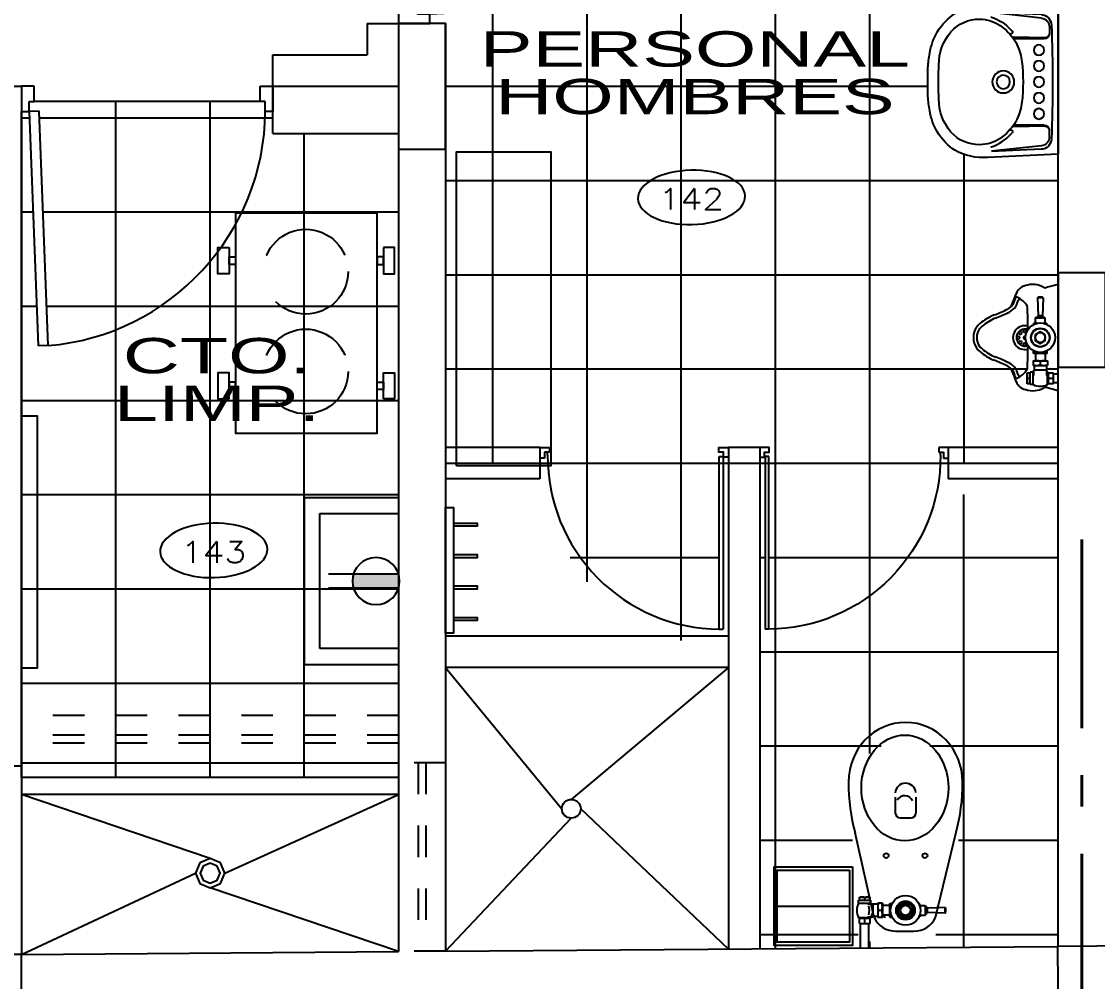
# Model space of a CAD drawing. Header units: millimetres. Extents: x 791 to 2661, y 209 to 602.
# Drawn here: x 1176.881 to 1180.306, y 473.229 to 476.285 of the extents above; entities that cross this region are included whole.
import ezdxf
from ezdxf.enums import TextEntityAlignment as Align

# ---------------------------------------------------------------- set-up
doc = ezdxf.new("R2010")
doc.units = ezdxf.units.MM
doc.header["$LTSCALE"] = 0.1
for name, pattern in [('ACAD_ISO10W100', [18, 12, -3, 0, -3]), ('DASHDOT', [1, 0.5, -0.25, 0, -0.25]), ('DASHED2', [9.524999999999995, 6.349999999999998, -3.174999999999998]), ('HIDDEN2', [4.7624999999999975, 3.174999999999998, -1.587499999999999])]:
    doc.linetypes.add(name, pattern=pattern)
for name, color, linetype in [('02', 8, 'Continuous'), ('03', 8, 'Continuous'), ('06', 1, 'Continuous'), ('1TEXTO-05', 5, 'Continuous'), ('COLUMNAS', 1, 'Continuous'), ('Equipamiento', 1, 'Continuous'), ('N-AMB', 2, 'Continuous'), ('Pisos', 253, 'Continuous'), ('Puertas', 1, 'Continuous'), ('Sanitarios', 1, 'Continuous'), ('Ventana alta', 1, 'DASHED2')]:
    doc.layers.add(name, color=color, linetype=linetype)
doc.layers.add('EJES', color=1, linetype='DASHDOT', lineweight=40)
doc.styles.add('0', font='romans.SHX', dxfattribs={"width": 1.5})
doc.styles.add('ROMANS', font='', dxfattribs={"oblique": 1, "height": 0.075})
doc.styles.get('ROMANS').set_extended_font_data('Arial')

# ---------------------------------------------------------------- blocks, each defined once
blk = doc.blocks.new('A$C634057D1')
for p, q in [((0, 0), (0, -0.07780000000093423)), ((0.02700000000004366, 0), (0.02700000000004366, -0.07780000000093423)), ((-0.08573699369298993, -0.05383645949001448), (-0.142110328622266, -0.05383645949001448)), ((-0.2120260102490761, -0.09732346025066363), (-0.2772149831922093, -0.3682057303715851)), ((-0.159105750785784, -0.09880000000157452), (-0.1619999999547872, -0.09880000000157452)), ((-0.1619999999547872, -0.1061618181520316), (-0.1619999999547872, -0.09880000000157452)), ((-0.06600000000071304, -0.09780000000137079), (-0.07440190028046345, -0.09780000000137079)), ((-0.06600000000071304, -0.09780000000137079), (-0.06600000000071304, -0.1418000000012398)), ((-0.04773681591268542, -0.104300000000876), (-0.05049554693505343, -0.09648879720953119)), ((-0.04720414353141678, -0.104300000000876), (-0.05049554693505343, -0.09648879720953119)), ((-0.0430000000005748, -0.09730000000126893), (-0.02800000000024738, -0.09730000000126893)), ((-0.0430000000005748, -0.1423000000013417), (-0.0430000000005748, -0.09730000000126893)), ((-0.02800000000024738, -0.1423000000013417), (-0.02800000000024738, -0.09730000000126893)), ((-0.02800000000024738, -0.09979999999995925), (-0.01300000000082946, -0.09979999999995925)), ((-0.01686554242763805, -0.09732346025066363), (0.04368230918890958, -0.3663506037873958)), ((0.003685045423480915, -0.09930000000167638), (-0.01300000000082946, -0.09930000000167638)), ((-0.01300000000082946, -0.09930000000167638), (-0.01300000000082946, -0.1403000000009342)), ((0.03312990915219416, -0.09480000000075961), (-0.006129909153059998, -0.09480000000075961)), ((-0.006129909153059998, -0.09480000000075961), (-0.006129909153059998, -0.09930000000167638)), ((0.03312990915219416, -0.09680000000116706), (-0.006129909153059998, -0.09680000000116706)), ((-0.003500000000713044, -0.07780000000093423), (-0.003500000000713044, -0.09480000000075961)), ((0.0304999999998472, -0.07780000000093423), (-0.003500000000713044, -0.07780000000093423)), ((0.01350000000002183, -0.07948397997824941), (0.01350000000002183, -0.09311602002344443)), ((0.0304999999998472, -0.07780000000093423), (0.0304999999998472, -0.09480000000075961)), ((0.03312990915219416, -0.09480000000075961), (0.03312990915219416, -0.09680000000116706)), ((-0.2429999999549182, -0.1108677966112737), (-0.2449999999553256, -0.1128677966116811)), ((-0.2449999999553256, -0.1128677966116811), (-0.2449999999553256, -0.1267322033909295)), ((-0.2429999999549182, -0.128732203391337), (-0.2449999999553256, -0.1267322033909295)), ((-0.2429999999549182, -0.1108677966112737), (-0.1859999999551292, -0.1128000000007887)), ((-0.2429999999549182, -0.1108677966112737), (-0.2429999999549182, -0.128732203391337)), ((-0.2429999999549182, -0.128732203391337), (-0.1859999999551292, -0.1268000000000029)), ((-0.1859999999551292, -0.1128000000007887), (-0.1859999999551292, -0.1268000000000029)), ((-0.1794999999547144, -0.1048000000009779), (-0.1819999999552238, -0.1073000000014872)), ((-0.1819999999552238, -0.1323000000011234), (-0.1819999999552238, -0.1073000000014872)), ((-0.1794999999547144, -0.1348000000016327), (-0.1819999999552238, -0.1323000000011234)), ((-0.1619999999547872, -0.1048000000009779), (-0.1794999999547144, -0.1048000000009779)), ((-0.1794999999547144, -0.1348000000016327), (-0.1794999999547144, -0.1048000000009779)), ((-0.1619999999547872, -0.1348000000016327), (-0.1794999999547144, -0.1348000000016327)), ((-0.1619999999547872, -0.13343818184876), (-0.1619999999547872, -0.1408000000010361)), ((-0.06600000000071304, -0.104300000000876), (-0.0430000000005748, -0.104300000000876)), ((-0.06600000000071304, -0.1353000000017346), (-0.0430000000005748, -0.1353000000017346)), ((-0.0407712029718823, -0.1198000000003958), (-0.03022879702893988, -0.1198000000003958)), ((-0.159105750785784, -0.1408000000010361), (-0.1619999999547872, -0.1408000000010361)), ((-0.06600000000071304, -0.1418000000012398), (-0.07440190028046345, -0.1418000000012398)), ((-0.0430000000005748, -0.1423000000013417), (-0.02800000000024738, -0.1423000000013417)), ((-0.02800000000024738, -0.1398000000008324), (-0.01300000000082946, -0.1398000000008324)), ((0.003685045423480915, -0.1403000000009342), (-0.01300000000082946, -0.1403000000009342)), ((-0.006129909153059998, -0.1403000000009342), (-0.006129909153059998, -0.1518000000014581)), ((0.03312990915219416, -0.1428000000014435), (-0.006129909153059998, -0.1428000000014435)), ((0.03312990915219416, -0.1518000000014581), (-0.006129909153059998, -0.1518000000014581)), ((-0.003500000000713044, -0.1518000000014581), (-0.003500000000713044, -0.1618000000016764)), ((0.0304999999998472, -0.1618000000016764), (-0.003500000000713044, -0.1618000000016764)), ((0.01350000000002183, -0.1534839799787733), (0.01350000000002183, -0.1601160200243612)), ((0.0304999999998472, -0.1518000000014581), (0.0304999999998472, -0.1618000000016764)), ((0.03312990915219416, -0.1428000000014435), (0.03312990915219416, -0.1518000000014581)), ((-0.1490000000001146, -0.480103713749827), (-0.1490000000001146, -0.4296806219025484)), ((-0.09900000000010323, -0.4146806219025621), (-0.1340000000000714, -0.4146806219025621)), ((-0.08400000000011687, -0.480103713749827), (-0.08400000000011687, -0.4296806219025484))]:
    blk.add_line(p, q)
blk.add_lwpolyline([(-0.1257376043076874, -0.1038000000007742), (-0.1349752086143781, -0.1198000000003958), (-0.1257376043076874, -0.1358000000000175), (-0.1072623956933967, -0.1358000000000175), (-0.09802479138670606, -0.1198000000003958), (-0.1072623956933967, -0.1038000000007742)], close=True)
for centre, radius in [((-0.1165000000000873, -0.1198000000003958), 0.0475), ((-0.1165000000000873, -0.1198000000003958), 0.03), ((-0.1165000000000873, -0.1198000000003958), 0.02899999999999636), ((-0.1165000000000873, -0.1198000000003958), 0.02605767555724015), ((-0.1165000000000873, -0.1198000000003958), 0.024), ((-0.1165000000000873, -0.1198000000003958), 0.02319999999999709), ((-0.1165000000000873, -0.1198000000003958), 0.01600000000000364), ((-0.1783069579089442, -0.2941430744293712), 0.007669831234011326), ((-0.05469304209123038, -0.2941430744293712), 0.007669831234011326)]:
    blk.add_circle(centre, radius)
for centre, radius, start, end in [((-0.1461783495431632, -0.1253278274562035), 0.07155528633880516, 87.57806793723614, 156.9604242659322), ((-0.08271320313360775, -0.1253278274562035), 0.07155528633880516, 23.03957573406775, 92.42193206276383), ((-0.1344601734163007, -0.1093000000000757), 0.02753982653849685, 157.5878752081283, 171.3471018655587), ((-0.09615951320120075, -0.1149382743096794), 0.03044210161536414, 7.812931569549537, 34.26209048139), ((-0.0134930429940141, -0.1085500000008324), 0.02950695700633925, 157.5878752087634, 202.4121247912366), ((-0.05750695700680808, -0.1085500000008324), 0.02950695700633925, 337.5878752087634, 22.41212479123359), ((0.02413364595940948, -0.1198000000003958), 0.0371336459596914, 146.4915484131454, 213.5084515868546), ((0.004999999999199645, -0.1000941452930419), 0.02229414529259044, 67.58787520759367, 112.4121247923931), ((0.004999999999199645, -0.0725058547086519), 0.02229414529259044, 247.5878752076069, 292.4121247924064), ((0.02199999999993452, -0.1000941452930419), 0.02229414529259044, 67.5878752075997, 112.4121247924136), ((0.02199999999993452, -0.0725058547086519), 0.02229414529259044, 247.5878752075937, 292.4121247923931), ((-0.01343933320185897, -0.1198000000003958), 0.05193933320182818, 333.7157766925629, 26.28422330743705), ((-0.1802063812092456, -0.117619789993114), 0.007536338218036063, 103.7682958781419, 140.2424705372126), ((-0.1802063812092456, -0.1219802100076777), 0.007536338218036063, 219.7575294627874, 256.2317041218581), ((-0.1344601734163007, -0.130300000000716), 0.02753982653849685, 188.6528981344445, 202.4121247919067), ((-0.09615951320120075, -0.1246617256929312), 0.03044210161536414, 325.73790951861, 352.1870684304472), ((-0.0134930429940141, -0.1310499999999593), 0.02950695700633925, 157.5878752087634, 202.4121247912366), ((-0.05750695700680808, -0.1310499999999593), 0.02950695700633925, 337.5878752087634, 22.41212479123359), ((0.03899609832296846, -0.1198000000003958), 0.04083038644030903, 159.1987308220414, 200.8012691779586), ((0.004999999999199645, -0.1740941452935658), 0.02229414529294358, 67.58787520797348, 112.4121247919914), ((0.004999999999199645, -0.1395058547077497), 0.02229414529294358, 247.5878752080086, 292.4121247920265), ((0.02199999999993452, -0.1740941452935658), 0.02229414529294358, 67.58787520795293, 112.4121247919696), ((0.02199999999993452, -0.1395058547077497), 0.02229414529294358, 247.5878752079239, 292.4121247919419), ((-0.1340000000000714, -0.4296806219025484), 0.015, 90, 180), ((-0.09900000000010323, -0.4296806219025484), 0.015, 0, 90), ((-0.113792282201473, -0.4582305378768865), 0.02673723658007669, 202.8247003506769, 331.5932377683699), ((-0.1165375894598242, -0.4921087918586409), 0.0325718517339693, 184.6981674696488, 357.3717747948718)]:
    blk.add_arc(centre, radius, start, end)
blk.add_ellipse((-0.1144457763383571, -0.5095938108541986), major_axis=(-4.122845322020563e-17, -0.1683334938264807), ratio=0.8217485013639007)
for centre, major_axis, ratio, start_param, end_param in [((-0.1165000000000873, -0.5232798062369284), (-8.17867133852361e-17, -0.3339306264823562), 0.5434347726855119, 4.229443159248918, 4.728782099478412), ((-0.1165000000000873, -0.5232798062369284), (-8.17867133852361e-17, -0.3339306264823562), 0.5434347726855119, 1.554403207701174, 2.060025385594613), ((-0.1165000000000873, -0.5287537255865118), (-4.636572310749305e-17, -0.1893086825932725), 0.9584617493998864, 4.71238898038469, 7.853981633974483)]:
    blk.add_ellipse(centre, major_axis=major_axis, ratio=ratio, start_param=start_param, end_param=end_param)
blk = doc.blocks.new('A$C4FD81D01')
for p, q in [((-0.2300000000001887, 0), (-0.2402077449691546, -0.2243382751554464)), ((0.2300000000001887, 0), (-0.2300000000001887, 0)), ((0.2402077449685862, -0.2243382751554464), (0.2300000000001887, 0)), ((-0.1753473584981862, -0.02800000000036107), (-0.1544431973492806, -0.02800000000036107)), ((0.1753473584981862, -0.02800000000036107), (0.1544431973488258, -0.02800000000036107)), ((-0.2144636955495685, -0.0545545824841156), (-0.221621862652853, -0.2118714890222009)), ((-0.2031776685997215, -0.0529220396930441), (-0.2207675167126695, -0.211965977473028)), ((-0.1404459557670066, -0.04227789942649451), (-0.1424193583408737, -0.1416742634696675)), ((-0.1374999999997613, -0.04500000000007276), (-0.1374999999997613, -0.1383373071225833)), ((0.1374999999998749, -0.04500000000007276), (0.1374999999998749, -0.1383373071225833)), ((0.1404459557666655, -0.04227789942649451), (0.1424193583409874, -0.1416742634696675)), ((0.2031776685996078, -0.0529220396930441), (0.2207675167122147, -0.211965977473028)), ((0.2144636955488863, -0.0545545824841156), (0.2216218626522846, -0.2118714890222009))]:
    blk.add_line(p, q)
blk.add_lwpolyline([(-0.0495929207824588, -0.1137445699861246, 0.0626771262620388), (-0.1047743803789558, -0.1251347557716826, 0.1106392210721722), (-0.1576166234888774, -0.1590000000003329, 0.1209761765391472), (-0.1949919350967662, -0.2156176608220903, 0.0611983171989923), (-0.1999999999997613, -0.2500000000001137, 0.2170695361585024), (-0.1593486742967229, -0.3420000000002119, 0.1749831434235901), (-0.05453060282746947, -0.3798414628189448, 0.0106179273010317), (-1.70530256582424e-13, -0.380999597340292, 0.0106179273010317), (0.05453060282735578, -0.3798414628189448, 0.1749831434235904), (0.1593486742959271, -0.3420000000002119, 0.2170695361585026), (0.1999999999998749, -0.2500000000001137, 0.0611983171989925), (0.1949919350963114, -0.2156176608220903, 0.1209761765391472), (0.15761662348865, -0.1590000000003329, 0.1106392210721722), (0.1047743803788421, -0.1251347557716826, 0.0626771262620387), (0.04959292078189037, -0.1137445699861246, 0.0175834632803076), (-1.70530256582424e-13, -0.1119999999998527, 0.0175834632803075)], format="xyb", close=True)
for points in [[(-0.207240198694592, -0.2150000000000318, -0.0050002953976341), (-0.2064464632018712, -0.2120142305230956, -0.1212924416568265), (-0.165958596737994, -0.1503701029946569, -0.0079767559041297), (-0.1624048846990149, -0.1469056948537855)], [(0.2072401986941372, -0.2150000000000318, 0.0050002953976341), (0.2064464632014165, -0.2120142305230956, 0.1212924416568265), (0.1659585967381076, -0.1503701029946569, 0.0079767559041297), (0.1624048846986739, -0.1469056948537855)]]:
    blk.add_lwpolyline(points, format="xyb")
for centre, radius in [((-0.1015000000001578, -0.06150000000047839), 0.0165), ((-0.05100000000010141, -0.06150000000047839), 0.0165), ((-1.70530256582424e-13, -0.06150000000047839), 0.0165), ((0.05100000000010141, -0.06150000000047839), 0.0165), ((0.1014999999998167, -0.06150000000047839), 0.0165), ((-1.70530256582424e-13, -0.1750000000001819), 0.035), ((-1.70530256582424e-13, -0.1750000000001819), 0.0215)]:
    blk.add_circle(centre, radius)
for centre, radius, start, end in [((-0.1794998712695701, -0.0561454915749664), 0.035, 92.00785600909398, 177.3947487349385), ((-0.1753473584981862, -0.05600000000004002), 0.028, 90, 173.688883674207), ((-1.70530256582424e-13, -5.17622114626397), 5.158221146263817, 87.99214399090602, 92.00785600909398), ((-0.1545000000002688, -0.04500000000007276), 0.017, 0, 90), ((-0.1544431973492806, -0.04200000000003001), 0.014, 358.8626064224941, 90), ((0.1544999999994729, -0.04500000000007276), 0.017, 90, 180), ((0.1544431973488258, -0.04200000000003001), 0.014, 90, 181.1373935775059), ((0.1753473584981862, -0.05600000000004002), 0.028, 6.311116325793003, 90), ((0.1794998712695701, -0.0561454915749664), 0.035, 2.605251265055034, 87.99214399090602), ((0.1047743803788421, -0.1251347557716826), 9e-16, 142.3285994690733, 0), ((-0.1582856390136271, -0.1512682416998814), 0.0059999999999999, 313.3569147688571, 133.3569147688571), ((-0.1404197524008737, -0.1417139633877014), 0.002, 178.8626064225006, 305.6381447721888), ((-0.1355000000002633, -0.1383373071225833), 0.002, 180, 303.2891183076831), ((0.1354999999999222, -0.1383373071225833), 0.002, 236.7108816923169, 0), ((0.1404197524001916, -0.1417139633877014), 0.002, 234.361855227806, 1.137393577499413), ((0.1582856390136271, -0.1512682416998814), 0.0059999999999999, 46.64308523114286, 226.6430852311428), ((-0.05551790152918556, -0.2392741886910699), 0.1852927947413342, 175.3765376977441, 209.0253682209753), ((0.05551790152873082, -0.2392741886910699), 0.1852927947413339, 330.9746317790247, 4.623462302255851), ((-0.06777949336350275, -0.2307364574262465), 0.1792164429066394, 213.3180903073894, 238.992352409227), ((0.06777949336293432, -0.2307364574262465), 0.1792164429066382, 301.0076475907729, 326.6819096926106), ((-0.05952414141091822, -0.2119215303662259), 0.1996126090709239, 239.7435172576705, 260.7093951038716), ((-0.02083441981318401, -0.02641315421396939), 0.3890208062119153, 259.4966792601962, 266.3448530839581), ((0.02083441981272927, -0.02641315421396939), 0.3890208062118944, 273.6551469160352, 280.5033207397974), ((0.05952414141069085, -0.2119215303662259), 0.1996126090709369, 279.2906048961353, 300.2564827423369), ((-1.70530256582424e-13, 2.502145495023001), 2.917145092363365, 269.1036459205263, 270.8963540794672)]:
    blk.add_arc(centre, radius, start, end)
blk = doc.blocks.new('A$C75F00277')
at = {"layer": 'Puertas'}
for p, q in [((0, 0.9500000000000453), (0, 1)), ((0, 1), (0.1000000000000796, 1.000000000000113)), ((0.1000000000000227, 1), (0.1000000000000227, 0.9700000000000272)), ((0.0600000000000591, 0.9700000000000272), (0.0600000000000591, 0.9500000000000453)), ((0.1000000000000227, 0.9700000000000272), (0.0600000000000591, 0.9700000000000272)), ((0.0600000000000591, 0.9500000000000453), (0, 0.9500000000000453)), ((1.031722572803573, 0.10595298118551), (0.0984589150759802, 0.0699703021912228)), ((1.031722572803631, 0.10595298118551), (1.033263657727671, 0.0659826789943736)), ((0.0984589150759802, 0.0699703021912228), (0.1000000000000227, 0.0299999999999727)), ((0, 0.0499999999999545), (0, 0)), ((0.0600000000000591, 0.0499999999999545), (0, 0.0499999999999545)), ((0.0600000000000591, 0.0299999999999727), (0.0600000000000591, 0.0499999999999545)), ((0.1000000000000227, 0.0299999999999727), (1.033263657727671, 0.0659826789943736)), ((0, 0), (0.1000000000000796, 0)), ((0.1000000000000227, 0.0299999999999727), (0.0600000000000591, 0.0299999999999727)), ((0.1000000000000227, 0), (0.1000000000000227, 0.0299999999999727))]:
    blk.add_line(p, q, dxfattribs=at)
blk.add_arc((0.09234506888956565, 0.02737262432393242), 0.9426584574193918, 4.781746285928578, 89.53472006512904, dxfattribs=at)
blk = doc.blocks.new('.6')
at = {"layer": '02'}
for p, q in [((-0.0330000000000439, 0.5789999999999509), (-0.0330000000000439, 0.5939999999999372)), ((-0.0240000000000009, 0.5789999999999509), (-0.0330000000000439, 0.5789999999999509)), ((-0.0150000000000716, 0.5789999999999509), (-0.0240000000000009, 0.5789999999999509)), ((-0.0150000000000716, 0.5639999999999648), (-0.0150000000000716, 0.5789999999999509)), ((-2.84e-14, 0.5939999999999372), (-2.84e-14, 0.5639999999999648)), ((-2.84e-14, 0.5639999999999648), (-0.0150000000000716, 0.5639999999999648)), ((-0.5725316834625858, 0.0285000000000082), (-0.0280430542168233, 0.0285000000000082)), ((-0.5725316834625289, 0.0285000000000082), (-0.5725316834625289, 0.0165000000000077)), ((-0.0280430542168233, 0.0165000000000077), (-0.5724769995747181, 0.0165000000000077)), ((-0.0280430542168233, 0.0285000000000082), (-0.0280430542168233, 0.0165000000000077))]:
    blk.add_line(p, q, dxfattribs=at)
blk.add_lwpolyline([(-2.84e-14, 0), (-0.0303600000000302, 0), (-0.0303600000000302, 0.0149999999999864), (-0.0150000000000716, 0.0149999999999864), (-0.0150000000000716, 0.0299999999999727), (-2.84e-14, 0.0299999999999727)], close=True, dxfattribs=at)
at = {"layer": 'Puertas'}
for p, q in [((-0.02400000000000089, 0.5694660944231426), (-0.0150000000000716, 0.5694660944231426)), ((-0.0280430542168233, 0.0165000000000077), (-0.0280430542168233, 0.0149999999999864))]:
    blk.add_line(p, q, dxfattribs=at)
blk.add_arc((-0.0280430542167665, 0.0249811049949926), 0.5444999999999746, 89.57456001530521, 179.6297167386498, dxfattribs=at)
blk = doc.blocks.new('A$C3278652D')
for p, q in [((0, 0.1689999999999827), (0.03802100324003277, 0.1590421181989541)), ((0, 0.1689999999999827), (0, -0.168999999999869)), ((0, 0.1434999999999036), (0.01500000000010004, 0.1434999999999036)), ((0.01500000000010004, 0.1470000000002756), (0.01500000000010004, 0.1129999999999427)), ((0.01500000000010004, 0.1470000000002756), (0.03200000000003911, 0.1470000000002756)), ((0.03200000000003911, 0.1496299091525088), (0.03399999999999181, 0.1496299091525088)), ((0.03200000000003911, 0.1496299091525088), (0.03200000000003911, 0.1103700908478231)), ((0.03399999999999181, 0.1496299091525088), (0.03399999999999181, 0.1103700908478231)), ((0.07999999999981355, 0.1496299091525088), (0.08899999999994179, 0.1496299091525088)), ((0.07999999999981355, 0.1496299091525088), (0.07999999999981355, 0.1103700908478231)), ((0.08899999999994179, 0.1496299091525088), (0.08899999999994179, 0.1103700908478231)), ((0.08899999999994179, 0.1470000000002756), (0.09900000000004638, 0.1470000000002756)), ((0.09900000000004638, 0.1470000000002756), (0.09900000000004638, 0.1129999999999427)), ((0, 0.116500000000201), (0.01500000000010004, 0.116500000000201)), ((0.01500000000010004, 0.1129999999999427), (0.03200000000003911, 0.1129999999999427)), ((0.01668397997718785, 0.1299999999996544), (0.03031602002261025, 0.1299999999996544)), ((0.03200000000003911, 0.1103700908478231), (0.03650000000004638, 0.1103700908478231)), ((0.03650000000004638, 0.1201850454235682), (0.03650000000004638, 0.10349999999994)), ((0.03650000000004638, 0.10349999999994), (0.07749999999998636, 0.10349999999994)), ((0.03700000000003456, 0.08850000000018099), (0.03700000000003456, 0.10349999999994)), ((0.07700000000011187, 0.08850000000018099), (0.07700000000011187, 0.10349999999994)), ((0.07749999999998636, 0.1201850454235682), (0.07749999999998636, 0.10349999999994)), ((0.07749999999998636, 0.1103700908478231), (0.08899999999994179, 0.1103700908478231)), ((0.08899999999994179, 0.1129999999999427), (0.09900000000004638, 0.1129999999999427)), ((0.09068397997714328, 0.1299999999996544), (0.09731602002273121, 0.1299999999996544)), ((0.03450000000009368, 0.07349999999973988), (0.03450000000009368, 0.08850000000018099)), ((0.07950000000005275, 0.08850000000018099), (0.03450000000009368, 0.08850000000018099)), ((0.07950000000005275, 0.07349999999973988), (0.03450000000009368, 0.07349999999973988)), ((0.04150000000004184, 0.05050000000017008), (0.04150000000004184, 0.07349999999973988)), ((0.05700000000013006, 0.07572879702854607), (0.05700000000013006, 0.0862712029713748)), ((0.07250000000010459, 0.05050000000017008), (0.07250000000010459, 0.07349999999973988)), ((0.07950000000005275, 0.07349999999973988), (0.07950000000005275, 0.08850000000018099)), ((0.03500000000008185, 0.05050000000017008), (0.07900000000006457, 0.05050000000017008)), ((0.03500000000008185, 0.05050000000017008), (0.03500000000008185, 0.04143865278831527)), ((0.07900000000006457, 0.05050000000017008), (0.07900000000006457, 0.04143865278831527)), ((0.03599999999994452, -0.04195428398691092), (0.03599999999994452, -0.04549999995424514)), ((0.04555832403002569, -0.04549999995424514), (0.03599999999994452, -0.04549999995424514)), ((0.04200000000003001, -0.04549999995424514), (0.04200000000003001, -0.06299999995428607)), ((0.07200000000011642, -0.06299999995428607), (0.04200000000003001, -0.06299999995428607)), ((0.04200000000003001, -0.06299999995428607), (0.04450000000008458, -0.06549999995456801)), ((0.06949999999994816, -0.06549999995456801), (0.04450000000008458, -0.06549999995456801)), ((0.06844167597012074, -0.04549999995424514), (0.07799999999997453, -0.04549999995424514)), ((0.07200000000011642, -0.06299999995428607), (0.06949999999994816, -0.06549999995456801)), ((0.07200000000011642, -0.04549999995424514), (0.07200000000011642, -0.06299999995428607)), ((0.07799999999997453, -0.04195428398691092), (0.07799999999997453, -0.04549999995424514)), ((0.04806779661032579, -0.1264999999542624), (0.0500000000001819, -0.06949999995424605)), ((0.0500000000001819, -0.06949999995424605), (0.06399999999996453, -0.06949999995424605)), ((0.06593220338959327, -0.1264999999542624), (0.06399999999996453, -0.06949999995424605)), ((0.04806779661032579, -0.1264999999542624), (0.06593220339004802, -0.1264999999542624)), ((0.04806779661032579, -0.1264999999542624), (0.05006779661016481, -0.1284999999542151)), ((0.05006779661016481, -0.1284999999542151), (0.06393220338975425, -0.1284999999542151)), ((0.06593220339004802, -0.1264999999542624), (0.06393220338975425, -0.1284999999542151)), ((0, -0.168999999999869), (0.03802100324003277, -0.1590421181989541))]:
    blk.add_line(p, q)
blk.add_lwpolyline([(0.04100000000005366, -0.009237604306918001), (0.05700000000013006, -0.01847520861394969), (0.07299999999997908, -0.009237604306918001), (0.07299999999997908, 0.009237604307031688), (0.05700000000013006, 0.01847520861406338), (0.04100000000005366, 0.009237604307031688)], close=True)
for centre, radius in [((0.05700000000013006, 1.13686837721616e-13), 0.0469165423001687), ((0.05700000000013006, 1.13686837721616e-13), 0.03), ((0.05700000000013006, 1.13686837721616e-13), 0.0289999999999964), ((0.05700000000013006, 1.13686837721616e-13), 0.0160000000000037), ((0.1060000000002219, 0.02100000000029922), 0.0045), ((0.1208492424049155, 0.01484924240492091), 0.0045), ((0.1270000000000664, 1.13686837721616e-13), 0.0045), ((0.1060000000002219, -0.02100000000007185), 0.0045), ((0.1208492424049155, -0.01484924240469354), 0.0045)]:
    blk.add_circle(centre, radius)
for centre, radius, start, end in [((0.03729414529277619, 0.1385000000001355), 0.0222941452925905, 157.5878752076009, 202.4121247924136), ((0.009705854707476647, 0.1385000000001355), 0.0222941452925905, 337.5878752075924, 22.41212479239304), ((0.05700000000013006, 0.103060666798342), 0.0519393332018282, 63.71577669256295, 116.284223307437), ((0.04055459715846155, 0.1687158404328102), 0.01, 255.3236068625522, 298.59916454192), ((0.080932270916378, 0.09465537848620897), 0.0743522884209831, 72.33059347375874, 118.59916454192), ((0.1112941452930727, 0.1385000000001355), 0.0222941452929436, 157.5878752079517, 202.4121247919696), ((0.07670585470691549, 0.1385000000001355), 0.0222941452929436, 337.5878752079252, 22.41212479194059), ((0.09659996711422991, 0.1273529154888138), 0.0387661000172114, 41.49740841833252, 79.74721294965354), ((0.0952908745376817, 0.1248177062152536), 0.0414392249305666, 24.49654666588584, 42.92368434281074), ((0.04453571428746272, 0.09517857142930097), 0.1000908388418195, 14.35854432340901, 27.89089396875585), ((0.03729414529277619, 0.1215000000000828), 0.0222941452925905, 157.5878752075864, 202.412124792393), ((0.009705854707476647, 0.1215000000000828), 0.0222941452925905, 337.587875207607, 22.41212479240757), ((0.1112941452930727, 0.1215000000001965), 0.0222941452929436, 157.5878752079807, 202.4121247919902), ((0.07670585470691549, 0.1215000000001965), 0.0222941452929436, 337.5878752080098, 22.41212479201925), ((0.1559807559956425, 0.06807073497293459), 0.0657144390597246, 111.716960243193, 151.9227470328493), ((0.1222203436232121, 0.1197893882334711), 0.0044393790527486, 36.20224847299474, 95.11540544909973), ((0.1135813630038456, 0.1155361613349442), 0.0140224572277779, 12.61257340924465, 29.3606725954334), ((0.1832500000007258, 0.131125000000452), 0.0573689349139839, 192.6125734092383, 220.5175289450343), ((0.1327750479027827, 0.1263338963914293), 0.003, 29.3606725954334, 111.716960243193), ((0.1135813630038456, 0.1155361613349442), 0.0250224572277779, 12.61257340924465, 29.3606725954334), ((0.1832500000007258, 0.131125000000452), 0.0463689349139839, 192.6125734092383, 220.5175289450343), ((0.2086315789483706, 0.1381842105270152), 0.0695508044855894, 195.1562477409128, 213.2992428949631), ((0.04575000000022555, 0.05899304299316555), 0.0295069570063393, 67.58787520876943, 112.4121247912306), ((0.04575000000022555, 0.1030069570064143), 0.0295069570063393, 247.5878752087694, 292.4121247912306), ((0.06825000000014825, 0.05899304299316555), 0.0295069570063393, 67.58787520876943, 112.4121247912306), ((0.06825000000014825, 0.1030069570064143), 0.0295069570063393, 247.5878752087694, 292.4121247912306), ((2.547250000015538, 1.13686837721616e-13), 2.451250000015489, 177.6853338637588, 179.3951947747488), ((0.1768999999994776, 0.1238999999997077), 0.0478730253701807, 218.3928666975858, 251.1719473662561), ((0.1768999999994776, 0.1238999999997077), 0.0368730253701807, 218.3928666975858, 251.1719473662561), ((0.1704302193917329, 0.1112148346529693), 0.0228688906880167, 209.3666764624507, 229.6904437664211), ((0.3493260869554433, 0.4586304347800478), 0.4240408752748905, 243.4956363388359, 249.3998363153875), ((0.3493260869554433, 0.4586304347800478), 0.4130408752748905, 243.4956363388359, 249.3998363153875), ((0.1348896561069068, -0.09394387203906263), 0.1797598628736765, 50.37149085441082, 67.38982542012447), ((0.0521382743080494, 0.02034048679888656), 0.0304421016153642, 97.81293156954587, 124.2620904813873), ((0.06186172569198334, 0.02034048679888656), 0.0304421016153642, 55.7379095186127, 82.18706843045412), ((0.1060000000002219, 1.13686837721616e-13), 0.038, 255.1722505890874, 104.8277494109126), ((0.1348896561069068, -0.09394387203906263), 0.1687598628736765, 50.37149085441082, 67.38982542012447), ((0.2066390394116979, -0.005049631077895356), 0.0545473338677044, 21.37923638516654, 49.11589354131802), ((0.2066390394116979, -0.005049631077895356), 0.0655473338677044, 20.58818675108447, 49.11589354131802), ((0.1060000000002219, 1.13686837721616e-13), 0.027, 248.5555501831568, 111.4444498168432), ((0.1060000000002219, 1.13686837721616e-13), 0.0045, 240.0617808359387, 119.9382191640612), ((0.1880000000005566, 1.13686837721616e-13), 0.07099999999952099, 347.9395292772703, 12.06047072256369), ((0.1897841274160328, 0.0001982363797878861), 0.0802161175331678, 346.8560540835484, 12.82197747321253), ((2.547250000015538, 1.13686837721616e-13), 2.451250000015489, 180.6048052252511, 182.3146661362412), ((0.2066390394116979, 0.005049631078350103), 0.0545473338677044, 310.884106458682, 338.6207636147076), ((0.2075958780568499, 0.004188574398995115), 0.0642702628585846, 310.7416339697501, 339.7630068972638), ((0.04650000000003729, -0.01796017341609968), 0.0275398265384969, 247.5878752081296, 267.885830205142), ((0.05481978999250714, -0.06370638120938565), 0.0075363382180361, 193.7682958781411, 230.2424705372055), ((0.05918021000763929, -0.06370638120938565), 0.0075363382180361, 309.7575294627945, 346.2317041218588), ((0.06750000000010914, -0.01796017341609968), 0.0275398265384969, 272.1141697950079, 292.4121247919055), ((0.3493260869553296, -0.4586304347800478), 0.4240408752748905, 110.6001636846126, 116.5043636611582), ((0.1348896561069068, 0.09394387203917631), 0.1687598628736765, 292.6101745798755, 309.6285091455891), ((0.1348896561069068, 0.09394387203917631), 0.1797598628736765, 292.6101745798755, 309.6285091455891), ((0.1559807559956425, -0.06807073497293459), 0.0657144390597246, 208.0772529671507, 248.283039756807), ((0.1832500000007258, -0.131125000000452), 0.0573689349139839, 139.4824710549657, 167.3874265907617), ((0.1832500000007258, -0.131125000000452), 0.0463689349139839, 139.4824710549657, 167.3874265907617), ((0.1768999999994776, -0.1238999999990256), 0.0478730253701807, 108.8280526337439, 141.6071333024142), ((0.2086315789483706, -0.1381842105269016), 0.0695508044855894, 146.7007571050369, 164.8437522590872), ((0.1768999999994776, -0.1238999999990256), 0.0368730253701807, 108.8280526337439, 141.6071333024142), ((0.1704302193917329, -0.111214834652742), 0.0228688906880167, 130.3095562335789, 150.6333235375582), ((0.3493260869553296, -0.4586304347800478), 0.4130408752748905, 110.6001636846126, 116.5043636611582), ((0.1222203436232121, -0.11978938823313), 0.0044393790527486, 264.8845945509003, 323.7977515270053), ((0.1135813630038456, -0.1155361613347168), 0.0140224572277779, 330.6393274045666, 347.3874265907554), ((0.1327750479027827, -0.126333896391202), 0.003, 248.283039756807, 330.6393274045666), ((0.04453571428746272, -0.09517857142930097), 0.1000908388418195, 332.1091060312442, 345.641455676591), ((0.1135813630038456, -0.1155361613347168), 0.0250224572277779, 330.6393274045666, 347.3874265907554), ((0.04055459715846155, -0.1687158404325828), 0.01, 61.40083545807999, 104.6763931374478), ((0.080932270916378, -0.09465537848609529), 0.0743522884209831, 241.40083545808, 287.6694065262413), ((0.09659996711422991, -0.1273529154885864), 0.0387661000172114, 280.2527870503465, 318.5025915816675), ((0.0952908745376817, -0.1248177062155946), 0.0414392249305666, 317.0763156571892, 335.5034533341142)]:
    blk.add_arc(centre, radius, start, end)
blk = doc.blocks.new('TOM-2')
blk.add_hatch(color=256).paths.add_polyline_path([(-0.013454559893726, -0.0224999999999902, 0.0763208340541918), (-0.01, 0, 0.0763208340541918), (-0.013454559893726, 0.0224999999999902), (-0.156545440106274, 0.0224999999999902, 0.0763208340541918), (-0.16, 0, 0.0763208340542158), (-0.1565454401062718, -0.022499999999997)])
for p, q in [((-0.0134545598937228, 0.0224999999999902), (-0.2365153077165223, 0.0224999999999902)), ((-0.0134545598937228, -0.0224999999999902), (-0.2365153077165223, -0.0225000000000009))]:
    blk.add_line(p, q)
blk.add_circle((-0.085, 0), 0.075)
blk = doc.blocks.new('TOMACO')
at = {"layer": 'Equipamiento', "rotation": 270}
blk.add_blockref('TOM-2', (0.04204774320703564, -0.374735331131923), dxfattribs=at)
blk = doc.blocks.new('MP-1')
at = {"layer": 'Equipamiento'}
blk.add_line((0.1150000000000091, 1.4210854715202e-14), (0.1150000000000091, -0.2299999999999756), dxfattribs=at)
for points in [[(-0.009999999999990905, -0.2399999999999949), (0.2400000000000091, -0.2399999999999949), (0.2400000000000091, 0.01000000000000512), (-0.009999999999990905, 0.01000000000000512)], [(0, -0.2299999999999756), (0.230000000000075, -0.2299999999999898), (0.230000000000075, 1.4210854715202e-14), (0, 0)]]:
    blk.add_lwpolyline(points, close=True, dxfattribs=at)
blk = doc.blocks.new('MCC34')
for p, q in [((1020.042624093694, 590.2017411102288), (1020.042624093694, 590.1267411102287)), ((1020.142624093694, 590.2017411102288), (1020.142624093694, 590.1267411102287)), ((1020.242624093694, 590.2017411102288), (1020.242624093694, 590.1267411102287))]:
    blk.add_line(p, q)
blk.add_lwpolyline([(1020.292624093694, 590.2267411102288), (1019.892624093694, 590.2267411102288), (1019.892624093694, 590.2017411102288), (1020.292624093694, 590.2017411102288)], close=True)
for points in [[(1019.942624093694, 590.2017411102288), (1019.942624093694, 590.1267411102287), (1019.952624093694, 590.1267411102287), (1019.952624093694, 590.2017411102288)], [(1020.042624093694, 590.2017411102288), (1020.042624093694, 590.1267411102287), (1020.052624093694, 590.1267411102287), (1020.052624093694, 590.2017411102288)], [(1020.142624093694, 590.2017411102288), (1020.142624093694, 590.1267411102287), (1020.152624093694, 590.1267411102287), (1020.152624093694, 590.2017411102288)], [(1020.242624093694, 590.2017411102288), (1020.242624093694, 590.1267411102287), (1020.252624093694, 590.1267411102287), (1020.252624093694, 590.2017411102288)]]:
    blk.add_lwpolyline(points)
blk = doc.blocks.new('LI-4')
at = {"layer": 'Equipamiento'}
for points in [[(0, 0), (0, 0.6999999999999886), (-0.4500000000000455, 0.6999999999999318), (-0.4500000000000455, 0)], [(-0.4703215489959121, 0.5909462006110289), (-0.4703215489959121, 0.5076630537583924), (-0.5062195687420399, 0.5076630537583924), (-0.5062195687420399, 0.5909462006110289)], [(0.02032154899580974, 0.5909462006110289), (0.02032154899580974, 0.5076630537583924), (0.05621956874193756, 0.5076630537583924), (0.05621956874193756, 0.5909462006110289)], [(-0.4500000000000455, 0.5611439506988631), (-0.4500000000000455, 0.5374653036705581), (-0.4703215489959121, 0.5374653036705581), (-0.4703215489959121, 0.5611439506988631)], [(0, 0.5611439506988631), (0, 0.5374653036705581), (0.02032154899580974, 0.5374653036705581), (0.02032154899580974, 0.5611439506988631)], [(-0.4703215489959121, 0.1090537993889029), (-0.4703215489959121, 0.1923369462415394), (-0.5062195687420399, 0.1923369462415394), (-0.5062195687420399, 0.1090537993889029)], [(0.02032154899580974, 0.1090537993889029), (0.02032154899580974, 0.1923369462415394), (0.05621956874193756, 0.1923369462415394), (0.05621956874193756, 0.1090537993889029)], [(-0.4500000000000455, 0.1388560493010687), (-0.4500000000000455, 0.1625346963293737), (-0.4703215489959121, 0.1625346963293737), (-0.4703215489959121, 0.1388560493010687)], [(0, 0.1388560493010687), (0, 0.1625346963293737), (0.02032154899580974, 0.1625346963293737), (0.02032154899580974, 0.1388560493010687)]]:
    blk.add_lwpolyline(points, close=True, dxfattribs=at)
at = {"layer": 'Equipamiento', "linetype": 'HIDDEN2'}
for centre in [(-0.2230925071473848, 0.5035885215336435), (-0.2230925071473848, 0.1857356630713554)]:
    blk.add_circle(centre, 0.1349086976310349, dxfattribs=at)

msp = doc.modelspace()

# ---------------------------------------------------------------- hatches: boundary and pattern name
at = {"layer": 'Pisos'}
h = msp.add_hatch(dxfattribs=at)
h.set_pattern_fill('_USER', color=256, scale=0.3, angle=-1.272221872585407e-14, style=0, double=1, pattern_type=0)
h.set_pattern_definition([(360, (1180.181365747716, 474.879127046546), (7.347820126896655e-17, 0.3), []), (90, (1180.181365747716, 474.879127046546), (-0.3, 9.18472965763022e-17), [])])
h.paths.add_polyline_path([(1180.181365747716, 475.8630288850418), (1179.957027472561, 475.852821140073, -0.1478848687812469), (1179.852188084538, 475.8754900433287, -0.1124960903505699), (1179.797023137306, 475.9329255964058, -0.09173695067173207), (1179.772450086125, 476.0012788850245, -0.02988969157100416), (1179.76672312152, 476.0473939662397, -0.007822324516414179), (1179.76672312152, 476.1386638038473, -0.02988969156874208), (1179.772450086125, 476.1847788850589, -0.09173695066542377), (1179.797023137304, 476.2531321736737, -0.112496090360836), (1179.85218808454, 476.3105677267563, -0.1478848687841927), (1179.957027472565, 476.3332366300106), (1180.181365747716, 476.3230288850423), (1180.181365747716, 476.6130288850418), (1179.957027472561, 476.6028211400728, -0.1478848687830551), (1179.852188084537, 476.6254900433291, -0.1124960903425093), (1179.797023137309, 476.6829255964017, -0.09173695067177516), (1179.772450086125, 476.7512788850202, -0.02988969157368446), (1179.76672312152, 476.7973939662395, -0.007822324516443416), (1179.76672312152, 476.8886638038473, -0.02988969156747913), (1179.772450086125, 476.9347788850571, -0.09173695066939161), (1179.797023137304, 477.0031321736747, -0.1124960903603514), (1179.852188084541, 477.0605677267565, -0.1478848687870607), (1179.957027472568, 477.0832366300103), (1180.181365747716, 477.0730288850423), (1180.181365747716, 477.2791270465452), (1178.181365747716, 477.2791270465452), (1178.181365747716, 477.2491270465453), (1179.114629405444, 477.2131443675507), (1179.11308832052, 477.1731740653597, -0.3876383955888231), (1178.181365747716, 476.3091270465452), (1178.181365747716, 476.2791270465452), (1178.231365747716, 476.2791270465452), (1178.231365747716, 474.8791270465458), (1178.531365747717, 474.8791270465458), (1178.56166877802, 474.8791270465458), (1178.56166877802, 474.8639755313943), (1178.556147470521, 474.8639755313943), (1178.556147470521, 474.8548846223034, 0.4144955489575409), (1179.102577868929, 474.3008122147655), (1179.102577868929, 474.8508007291553), (1179.116214232565, 474.8508007291553), (1179.116214232565, 474.8639755313943), (1179.101062717414, 474.8639755313943), (1179.101062717414, 474.8791270465458), (1179.131365747717, 474.8791270465458), (1179.231365747717, 474.8791270465458), (1179.26166877802, 474.8791270465458), (1179.26166877802, 474.8639755313943), (1179.246517262868, 474.8639755313943), (1179.246517262868, 474.8508007291553), (1179.260153626505, 474.8508007291553), (1179.260153626504, 474.3008122147653, 0.4144955489565041), (1179.806584024912, 474.8548846223014), (1179.806584024912, 474.8639755313943), (1179.801062717414, 474.8639755313943), (1179.801062717414, 474.8791270465458), (1179.831365747717, 474.8791270465458), (1180.181365747717, 474.879127046546), (1180.181365747717, 475.1101270465458), (1180.143344744477, 475.1200849283466, 0.1911019032627759), (1180.136024360002, 475.1191911056667, -0.2046729600704958), (1180.077865747717, 475.1136270465454, -0.1684633151226363), (1180.055730526374, 475.1260882492843, -0.08057726769895757), (1180.048365747716, 475.1371270465454, -0.05911473000882395), (1180.039865747716, 475.1591270465456, 0.07932953641984204), (1180.030865747716, 475.1791270465453, 0.08891235498100661), (1180.025729801894, 475.1853511232939, 0.07163501805339165), (1180.016365747716, 475.1901270465453, 0.02576763303622354), (1179.977365747718, 475.2071270465449, -0.07439327865841873), (1179.931823938525, 475.2346205950264, -0.1251224946574105), (1179.913365747716, 475.2611270465459, -0.1137849934315441), (1179.913467017526, 475.2971698174154, -0.1427051894235259), (1179.934843605824, 475.3260795776462, -0.06896083589767896), (1179.977365747716, 475.3511270465456, 0.0257676330372207), (1180.016365747716, 475.3681270465456, 0.07163501804987726), (1180.025729801893, 475.3729029697968, 0.08891235498526694), (1180.030865747716, 475.3791270465454, 0.0793295364179812), (1180.039865747716, 475.3991270465447, -0.002854027827489662), (1180.040155423441, 475.4002323571417, -0.0834640099702375), (1180.030865747718, 475.3791270465479, -0.0889123550458837), (1180.025729801891, 475.3729029697949, 0.07163501805188065), (1180.033365747717, 475.3801270465451, 0.09665272535489888), (1180.042105181817, 475.3955889018446, 0.01086032569069277), (1180.042700445108, 475.3975130166191, 2.825103806635516e-06), (1180.042700589062, 475.3975135204455, 304.1075139422437), (1180.04252918489, 475.3969282061287, 0.0178323701789192), (1180.043365747716, 475.4001270465453, -0.07320773210969113), (1180.045976048138, 475.4069318598665, 0.07320773210927776), (1180.043365747716, 475.4001270465453, -0.122363620334641), (1180.033365747726, 475.3801270465574, -0.1440090294730298), (1180.016365747713, 475.3681270465438, -0.02576763303457585), (1179.977365747716, 475.3511270465458, 0.07439327864432747), (1179.931823938531, 475.3236334980702, 0.1273108353789888), (1179.913467017526, 475.2971698174154, 0.1137849934333846), (1179.913365747716, 475.2611270465454, 0.125122494689738), (1179.931823938531, 475.2346205950207, 0.07439327864876241), (1179.97736574772, 475.2071270465442, -0.02576763303539054), (1180.016365747717, 475.1901270465453, -0.1440090293446256), (1180.033365747718, 475.1781270465442, -0.1223636204103249), (1180.043365747716, 475.1581270465456, 0.07320773210820009), (1180.045976048138, 475.1513222332246, 0.3756576264460017), (1180.04970076514, 475.1500060809103, 0.1772529590589142), (1180.083365747716, 475.1801270465455, 0.006353066143437834), (1180.085090478899, 475.2423924633383, -1.299177151783831), (1180.085090478899, 475.3158616297528, -0.001107695442479752), (1180.085229182725, 475.3050015749868, -0.1313858135778044), (1180.103365747716, 475.3210813304913), (1180.103365747716, 475.3246270464997), (1180.109365747716, 475.3246270464997), (1180.109365747716, 475.3446270465001), (1180.114865747716, 475.3446270465001, -0.1605060174321679), (1180.117365747717, 475.3486270464998), (1180.115365747717, 475.4076270464998), (1180.133365747716, 475.4076270464998), (1180.131365747716, 475.3486270464998, -0.1605060174287138), (1180.133865747716, 475.3446270465001), (1180.139365747717, 475.3446270465001), (1180.139365747717, 475.3246270464999), (1180.145365747716, 475.3246270464999), (1180.145365747716, 475.3210813304911, -0.2839613131089445), (1180.171282290017, 475.2791270465455, -0.2774933875816276), (1180.146365747716, 475.2376883937995), (1180.146365747716, 475.2286270465454), (1180.139865747716, 475.2286270465454), (1180.139865747716, 475.2056270465459), (1180.146865747716, 475.2056270465459), (1180.146865747716, 475.1906270465454), (1180.144365747716, 475.1906270465454), (1180.144365747716, 475.1756270465457), (1180.144865747716, 475.1756270465457), (1180.144865747716, 475.168756955698), (1180.152342697649, 475.1687569556977, 0.0328980279288679), (1180.151049727694, 475.1661270465456), (1180.166365747716, 475.1661270465456), (1180.166365747716, 475.1626270465454), (1180.181365747716, 475.1626270465454)])
h = msp.add_hatch(dxfattribs=at)
h.set_pattern_fill('_USER', color=256, scale=0.3, angle=-1.272221872585407e-14, style=0, double=1, pattern_type=0)
h.set_pattern_definition([(360, (1178.081365747716, 473.2791270465461), (7.347820126896655e-17, 0.3), []), (90, (1178.081365747716, 473.2791270465461), (-0.3, 9.18472965763022e-17), [])])
h.paths.add_polyline_path([(1178.081365747716, 475.9291270465451), (1177.681365747716, 475.9291270465449), (1177.681365747716, 475.9991270465453), (1177.657365747716, 475.999127046545, -0.3876383955888347), (1176.966128132664, 475.2537489883023), (1176.934151890912, 475.252516120363), (1176.905365747716, 475.999127046545), (1176.881365747716, 475.999127046545), (1176.881365747716, 473.8791270465458), (1178.081365747716, 473.8791270465458)])
h.paths.add_polyline_path([(1177.657365747716, 475.9991270465412), (1177.657365747716, 476.0311270465452), (1177.641365747716, 476.0311270465452), (1176.921365747716, 476.0311270465452), (1176.905365747716, 476.0311270465452), (1176.905365747716, 475.999127046545), (1176.937341989469, 476.0003599144843), (1176.966128132664, 475.2537489883023, 0.3876383955872457)])

# ---------------------------------------------------------------- linework, layer by layer
at = {"layer": '02'}
msp.add_line((1179.131365747717, 474.3291270465452), (1178.731365747716, 474.3291270465454), dxfattribs=at)
at = {"layer": '03'}
for p, q in [((1178.531365747717, 474.9291270465458), (1178.231365747716, 474.9291270465458)), ((1178.531365747717, 474.9291270465458), (1178.531365747717, 474.8291270465459)), ((1179.231365747717, 474.9291270465458), (1179.131365747717, 474.9291270465458)), ((1179.131365747717, 474.9291270465458), (1179.131365747717, 473.3324589588688)), ((1179.231365747717, 474.9291270465458), (1179.231365747717, 473.3332272351597)), ((1180.181365747716, 474.929127046546), (1179.831365747717, 474.9291270465458)), ((1179.831365747717, 474.929127046546), (1179.831365747717, 474.8291270465459)), ((1178.531365747717, 474.8291270465459), (1178.231365747716, 474.8291270465459)), ((1180.181365747716, 474.8291270465459), (1179.831365747717, 474.8291270465459))]:
    msp.add_line(p, q, dxfattribs=at)
at = {"layer": '06'}
for p, q in [((1180.181365747717, 473.3405258599257), (1180.181365747716, 477.2791270465452)), ((1178.231365747716, 476.2791270465452), (1178.231365747716, 473.3255444722483)), ((1175.781365747716, 476.0791270465452), (1176.881365747716, 476.0791270465452)), ((1176.881365747716, 476.0791270465452), (1176.881365747716, 473.3151727423178)), ((1177.681365747716, 476.079127046544), (1178.081365747716, 476.079127046545)), ((1177.681365747716, 475.9291270465451), (1177.681365747716, 476.079127046544)), ((1177.681365747716, 475.9291270465451), (1178.081365747716, 475.9291270465451)), ((1178.081365747716, 475.9291270465451), (1178.081365747716, 473.3243920578116)), ((1178.231365747716, 473.3255444722483), (1180.181365747717, 473.3405258599257)), ((1176.881365747716, 473.3151727423178), (1178.081365747716, 473.3243920578116))]:
    msp.add_line(p, q, dxfattribs=at)
msp.add_lwpolyline([(1178.231365747716, 476.2791270465452), (1178.081365747716, 476.2791270465452), (1178.081365747716, 476.079127046545)], dxfattribs=at)
at = {"layer": 'COLUMNAS', "ltscale": 0.15}
for points in [[(1178.081365747714, 475.8791270465451), (1178.231365747714, 475.8791270465451), (1178.231365747714, 476.2791270465452), (1178.081365747714, 476.279127046545)], [(1180.181365747715, 475.1854026604537), (1180.331365747715, 475.1854026604537), (1180.331365747715, 475.4854026604539), (1180.181365747715, 475.4854026604537)], [(1180.181365747717, 473.0905184819287), (1180.431358369938, 473.0924391159749), (1180.429437735891, 473.342431738196), (1180.179445113671, 473.3405111041498)], [(1176.631365747717, 473.0651727423176), (1176.881365747717, 473.0651727423176), (1176.881365747717, 473.3151727423176), (1176.631365747717, 473.3151727423176)]]:
    msp.add_lwpolyline(points, close=True, dxfattribs=at)
at = {"layer": 'EJES', "linetype": 'ACAD_ISO10W100', "ltscale": 0.5}
msp.add_line((1180.256365747716, 474.636094639427), (1180.256365747716, 470.5370995269207), dxfattribs=at)
at = {"layer": 'Equipamiento'}
for p, q in [((1178.081365747716, 474.7689224300775), (1177.781365747716, 474.7689224300775)), ((1177.781365747716, 474.7689224300775), (1177.781365747716, 474.2389224300775)), ((1177.831365747716, 474.7189224300776), (1178.081365747716, 474.7189224300776)), ((1177.831365747716, 474.2889224300777), (1177.831365747716, 474.7189224300776)), ((1178.081365747716, 474.2889224300777), (1177.831365747716, 474.2889224300777)), ((1177.781365747716, 474.2389224300775), (1178.081365747716, 474.2389224300775))]:
    msp.add_line(p, q, dxfattribs=at)
at = {"layer": 'Equipamiento', "lineweight": -2}
msp.add_lwpolyline([(1178.266039323108, 474.8706966231609), (1178.266039323108, 475.8706966231609), (1178.566039323108, 475.8706966231609), (1178.566039323108, 474.8706966231609)], close=True, dxfattribs=at)
at = {"layer": 'Equipamiento'}
msp.add_lwpolyline([(1176.881365747716, 474.2269124435645), (1176.881365747716, 475.0301088842016), (1176.931365747716, 475.0301088842016), (1176.931365747716, 474.2269124435645)], close=True, dxfattribs=at)
at = {"layer": 'N-AMB', "ltscale": 0.5, "extrusion": (0, 0, -1)}
for centre in [(1179.014128238502, 475.7255355883879), (1177.493180847751, 474.6016050622325)]:
    msp.add_ellipse(centre, major_axis=(-0.1707203884772539, -0.00443084874981337), ratio=0.5069871829363081, dxfattribs=at)
at = {"layer": 'Pisos'}
for p, q in [((1177.981365747712, 476.2791270465452), (1177.981365747712, 476.1791270465446)), ((1177.981365747712, 476.2791270465452), (1178.081365747712, 476.2791270465452)), ((1177.681365747712, 476.1791270465442), (1177.981365747712, 476.1791270465446)), ((1177.681365747712, 476.079127046544), (1177.681365747712, 476.1791270465442)), ((1177.641365747716, 476.0311270465452), (1176.921365747716, 476.0311270465452)), ((1179.881365747716, 473.3382210310524), (1179.881365747716, 474.7791270465459)), ((1179.231365747717, 474.5791270465461), (1179.248032414383, 474.5791270465461)), ((1179.734818185241, 474.5791270465461), (1180.181365747716, 474.5791270465461)), ((1179.581365747716, 473.9551672746516), (1179.581365747716, 474.4069238530858)), ((1179.281365747716, 473.3336113733053), (1179.281365747716, 474.3013586325922)), ((1179.231365747717, 474.2791270465459), (1180.181365747716, 474.2791270465459)), ((1179.231365747717, 473.979127046546), (1179.61800821344, 473.979127046546)), ((1179.772703949351, 473.979127046546), (1180.181365747716, 473.979127046546)), ((1179.231365747717, 473.679127046546), (1179.526705801141, 473.679127046546)), ((1179.86400636165, 473.679127046546), (1180.181365747717, 473.679127046546)), ((1179.231365747717, 473.379127046546), (1179.54427818505, 473.379127046546)), ((1179.791526212344, 473.379127046546), (1180.181365747717, 473.379127046546)), ((1179.581365747716, 473.3359162021789), (1179.581365747716, 473.3569270465468))]:
    msp.add_line(p, q, dxfattribs=at)
at = {"layer": 'Sanitarios'}
for p, q in [((1179.131365747717, 474.3291270465452), (1178.231365747716, 474.3291270465452)), ((1179.131365747717, 474.2291270465453), (1178.231365747716, 474.2291270465453)), ((1178.081365747716, 473.9243920578115), (1176.881365747716, 473.9243920578115)), ((1178.081365747716, 473.8243920578116), (1176.881365747716, 473.8243920578116))]:
    msp.add_line(p, q, dxfattribs=at)
at = {"layer": 'Sanitarios', "color": 8}
for p, q in [((1178.231365747716, 474.2291270465453), (1178.601365747716, 473.7791270465457)), ((1179.131365747717, 474.2291270465453), (1178.631365747716, 473.8091270465457)), ((1177.481365747716, 473.6208264972975), (1176.881365747716, 473.8243920578116)), ((1177.528419310193, 473.5743920578116), (1178.081365747716, 473.8243920578116)), ((1178.231365747716, 473.3255444722483), (1178.631365747716, 473.7491270465457)), ((1179.131340150935, 473.3324587622149), (1178.661365747716, 473.7791270465457)), ((1176.881365747716, 473.3151727423178), (1177.435009052943, 473.5742012216961)), ((1177.435009052943, 473.5742012216961), (1177.434852089699, 473.5742012216961)), ((1177.435009052943, 473.5742012216961), (1177.434852089699, 473.5742012216961)), ((1177.435009052943, 473.5742012216961), (1177.434852089699, 473.5742012216961)), ((1177.435009052943, 473.5742012216961), (1177.434852089699, 473.5742012216961)), ((1177.528341561522, 473.5742012216961), (1177.528498524766, 473.5742012216961)), ((1178.081365747716, 473.3243920578116), (1177.481365747716, 473.5273384922787))]:
    msp.add_line(p, q, dxfattribs=at)
for points in [[(1177.481365747716, 473.6208264972975), (1177.448552073877, 473.6072057283909), (1177.434931304272, 473.5743920578116), (1177.448552073877, 473.540959261185), (1177.481365747716, 473.5273384922787), (1177.514798542451, 473.540959261185), (1177.528419310193, 473.5743920578116), (1177.514798542451, 473.6072057283909), (1177.481365747716, 473.6208264972975), (1177.481365747716, 473.6208264972975)], [(1177.481365747716, 473.6059674767039), (1177.459077212926, 473.5966805887019), (1177.449790324982, 473.5743920578116), (1177.459077212926, 473.551484400874), (1177.481365747716, 473.5421975129884), (1177.50427340154, 473.551484400874), (1177.513560287621, 473.5743920578116), (1177.50427340154, 473.5966805887019), (1177.481365747716, 473.6059674767039), (1177.481365747716, 473.6059674767039)]]:
    msp.add_lwpolyline(points, dxfattribs=at)
msp.add_circle((1178.631365747716, 473.7791270465457), 0.03, dxfattribs=at)
at = {"layer": 'Ventana alta', "linetype": 'DASHED2', "ltscale": 0.15}
for p, q in [((1178.081365747725, 474.0755444722536), (1176.881365747724, 474.0755444722629)), ((1178.081365747724, 474.0130444722538), (1176.881365747724, 474.013044472262)), ((1178.081365747724, 473.9880444722533), (1176.881365747724, 473.9880444722628)), ((1178.231365747739, 473.9255444722485), (1178.081365747724, 473.9255444722535)), ((1178.231365747739, 473.9255444722485), (1178.081365747724, 473.9255444722535)), ((1178.231365746131, 473.9255444722485), (1178.081365746116, 473.9255444722535)), ((1178.143865747711, 473.9255444722514), (1178.143865747707, 473.3255444722497)), ((1178.168865747711, 473.9255444722505), (1178.168865747707, 473.3255444722495)), ((1176.881365747738, 473.915172742318), (1176.731365747723, 473.915172742323)), ((1176.881365747738, 473.915172742318), (1176.731365747723, 473.915172742323)), ((1176.881365747719, 473.3151727423178), (1176.731365747703, 473.3151727423231)), ((1178.231365747719, 473.3255444722483), (1178.081365747704, 473.3255444722536))]:
    msp.add_line(p, q, dxfattribs=at)

# ---------------------------------------------------------------- block references
at = {"layer": 'Equipamiento', "rotation": 180}
msp.add_blockref('LI-4', (1177.562934511102, 475.6748446091437), dxfattribs=at)
at = {"layer": 'Equipamiento', "xscale": -1}
for name, p, rotation in [('MCC34', (1768.458106857945, 1494.631069985586), 90), ('TOMACO', (1177.720084976478, 474.5459701732848), 90), ('MP-1', (1179.286671913815, 473.5839625691503), 90.00000000001303)]:
    msp.add_blockref(name, p, dxfattribs=dict(at, rotation=rotation))
at = {"layer": 'Puertas', "xscale": -1, "rotation": 180}
msp.add_blockref('A$C75F00277', (1178.081365747716, 477.2791270465452), dxfattribs=at)
at = {"layer": 'Puertas'}
for name, p, xscale, yscale, zscale, rotation in [('A$C75F00277', (1176.881365747716, 476.0791270465452), 0.7999999999999545, 0.7999999999999545, 0.7999999999999545, 270), ('.6', (1179.131365747717, 474.9291270465458), 1.010101010101152, 1.010101010101152, 1.010101010101152, 89.99999999999999), ('.6', (1179.231365747717, 474.9291270465458), -1.010101010101152, 1.010101010101152, 1.010101010101155, 270)]:
    msp.add_blockref(name, p, dxfattribs=dict(at, xscale=xscale, yscale=yscale, zscale=zscale, rotation=rotation))
at = {"layer": 'Sanitarios', "xscale": -1, "rotation": 270}
msp.add_blockref('A$C4FD81D01', (1180.181365747716, 476.093028885042), dxfattribs=at)
at = {"layer": 'Sanitarios'}
for name, p, rotation in [('A$C3278652D', (1180.181365747716, 475.2791270465457), 180), ('A$C634057D1', (1179.578856081396, 473.3358969210076), 180.000000000013)]:
    msp.add_blockref(name, p, dxfattribs=dict(at, rotation=rotation))

# ---------------------------------------------------------------- texts
at = {"layer": '1TEXTO-05', "style": 'ROMANS', "width": 1.6}
for s, p in [('PERSONAL', (1179.024973610565, 476.1418856694509)), ('HOMBRES', (1179.024973610565, 475.9904344436879)), ('CTO.', (1177.504026219813, 475.1654216193094)), ('LIMP.', (1177.504026219813, 475.0139703935463))]:
    msp.add_text(s, height=0.1125, dxfattribs=at).set_placement(p, align=Align.CENTER)
at = {"layer": 'N-AMB', "color": 3, "ltscale": 0.5, "style": '0', "width": 1.199999999999999}
for s, p in [('142', (1179.013496088116, 475.7201837925256)), ('143', (1177.492548697364, 474.5962532663702))]:
    msp.add_text(s, height=0.0674325, dxfattribs=at).set_placement(p, align=Align.MIDDLE)

doc.saveas('drawing.dxf')
